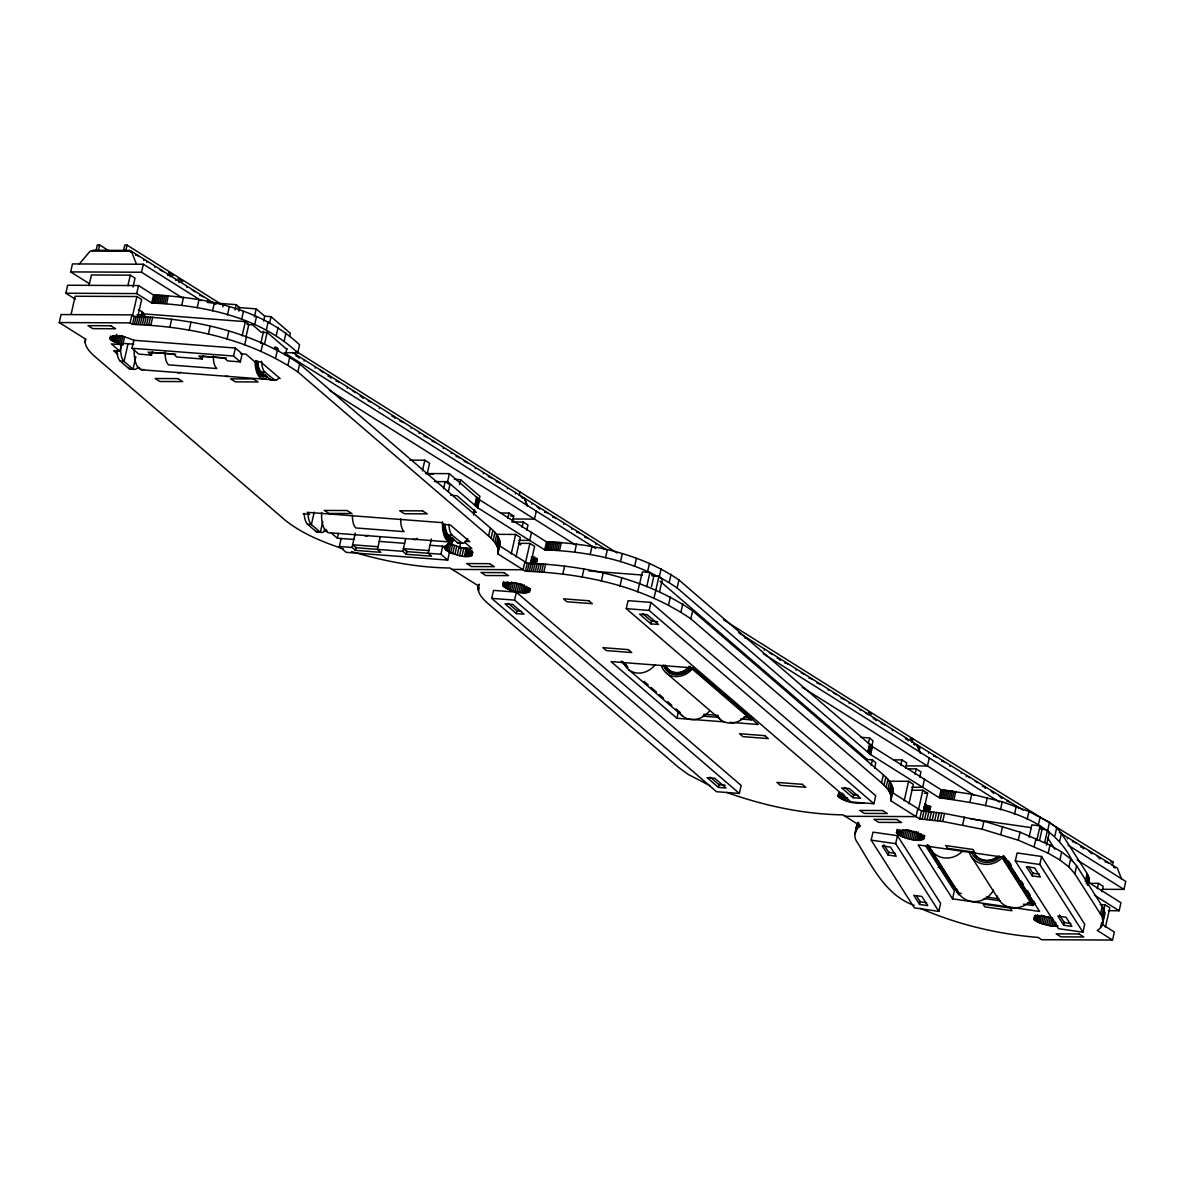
<?xml version="1.0" encoding="UTF-8"?>
<svg xmlns="http://www.w3.org/2000/svg" width="1185" height="1185" viewBox="0 0 1185 1185"><rect width="100%" height="100%" fill="white"/><g stroke="black" fill="none" stroke-linecap="round" stroke-linejoin="round"><path stroke-width="1.5" d="M726.672 792.439C763.925 805.652 803.282 814.258 842.92 814.865L860.517 825.915C854.518 829.056 853.096 837.114 857.259 842.342C872.293 866.457 885.476 895.134 914.198 905.414M1104.316 916.138L1104.716 912.376L1103.502 908.228L1076.617 865.746L1070.662 858.918L1061.671 852L1049.984 845.142L1020.078 832.181L983.935 821.22L944.519 813.458L921.53 810.925L892.616 792.765C894.482 785.448 888.306 779.271 883.343 774.842L692.618 610.808C644.625 577.954 584.798 565.319 527.251 563.245L499.64 545.9C501.522 538.582 495.345 532.406 490.383 527.977L299.642 363.943C251.65 331.089 191.822 318.454 134.275 316.38L131.905 314.884L61.057 314.558L59.25 322.557L85.32 338.94C83.898 346.139 89.853 352.034 94.726 356.418L285.466 520.452C302.501 533.931 323.001 542.108 343.443 548.966M59.25 322.557L130.098 322.883L132.468 324.364C190.015 326.453 249.842 339.088 297.85 371.942L488.575 535.975C493.538 540.404 499.714 546.581 497.848 553.899L525.444 571.229C582.99 573.318 642.818 585.953 690.811 618.807L881.551 782.841C886.513 787.27 892.69 793.446 890.824 800.764L919.723 818.924L942.712 821.457L982.128 829.219L1018.285 840.18L1048.192 853.141L1059.864 859.999L1068.87 866.916L1074.81 873.745L1100.465 914.005C1104.642 919.219 1103.205 927.277 1097.206 930.418L1112.537 940.046L1114.344 932.047L1102.08 924.344M1087.919 885.388L1089.074 878.722L1087.119 873.538L1061.464 833.292L1056.709 827.826L1049.51 822.286L1028.98 811.473L1002.258 801.786L971.73 794.187L941.068 789.728L872.353 746.565L678.916 579.939C640.492 553.632 592.589 543.53 546.522 541.871L479.481 499.759L449.396 473.644L425.504 473.541M502.662 584.99C509.846 579.865 521.918 584.427 529.265 588.723C532.598 597.729 504.78 590.515 502.662 584.99L503.388 581.791M710.363 785.862L688.233 774.457L678.442 767.317L487.702 603.283C482.828 598.899 476.874 593.004 478.296 585.805L449.944 568C416.557 567.6 383.392 561.053 351.486 551.543M271.795 379.881A14.161 6.325 -85.6 0 1 270.965 379.837L261.159 371.927A14.561 6.503 -85.6 0 1 257.797 361.01M75.203 299.109L65.856 293.243L67.663 285.244L138.512 285.57L153.532 295.006C205.123 297.376 260.833 308.411 299.568 344.791L297.761 352.774L284.815 352.715M89.453 283.719L70.67 271.913L72.463 263.914L143.326 264.24L201.243 300.635M71.174 314.01L75.188 296.25L136.897 296.531L141.652 299.509L137.638 317.284M92.519 251.072L92.697 250.272L129.269 250.435L130.602 252.183L129.269 250.435M96.133 250.287L97.333 244.954L99.614 244.969L109.005 250.865M89.008 285.629L91.423 274.979L130.276 275.157L135.031 278.134L133.031 287.022M98.414 250.302L99.614 244.969M85.113 342.346L85.838 339.147M123.551 250.405L124.766 245.073L127.047 245.088L220.988 304.101M125.847 250.42L127.047 245.088M119.463 343.902L121.27 335.903L124.618 336.777L122.81 344.776L111.701 340.525L110.086 339.058L110.812 335.859M110.901 339.917L111.627 336.718M111.701 340.525L112.782 335.725M112.664 341.132L113.745 336.333M113.79 341.724L115.226 335.325M115.034 342.317L116.841 334.318M127.876 285.807L130.276 275.157M135.757 255.427L135.949 254.627L138.956 256.523M116.411 342.865L117.863 336.481M117.893 343.398L119.7 335.399M121.107 344.361L122.914 336.362M117.715 354.3L113.582 350.73L119.922 351.219L121.359 344.82M143.785 260.463L143.963 259.663M130.098 322.883L131.905 314.884M297.761 352.774C259.026 316.41 203.331 305.375 151.739 303.005L136.719 293.569L138.512 285.57M182.223 297.805L141.519 272.239L143.326 264.24M132.483 316.069L136.897 296.531M128.054 343.68L124.055 361.455L133.031 369.172L135.845 356.655M132.468 324.364L134.275 316.38M146.792 262.359L146.97 261.559M134.394 324.379L136.186 316.38M136.334 324.409L138.141 316.41M152.213 351.901L151.502 355.1L138.808 354.122L131.994 348.272L133.801 340.273L235.356 348.034L242.17 353.885L240.362 361.884L227.668 360.921L224.261 357.988L198.873 356.048L202.279 358.981L203.005 355.781M138.319 324.453L140.111 316.469M142.126 311.536L141.045 316.336C147.251 315.699 141.563 310.411 138.364 309.966M142.037 316.128L142.763 312.929M140.319 324.527L142.126 316.528M142.837 315.862L143.548 312.662M154.805 267.395L154.983 266.595M142.363 324.601L144.17 316.602M144.274 317.536L145.074 313.981L245.369 321.639L248.776 324.572L245.962 337.014M144.451 324.705L146.244 316.706M146.555 324.823L148.362 316.825M151.739 303.005L153.532 295.006M153.28 303.005L155.087 295.021M148.703 324.957L150.495 316.958M154.85 303.034L156.642 295.035M150.88 325.12L152.672 317.121M156.435 303.079L158.242 295.08M158.064 303.123L159.871 295.124M159.708 303.197L161.516 295.198M161.382 303.271L163.189 295.272M167.84 275.572L168.018 274.772L171.025 276.668M163.086 303.375L164.893 295.376M164.819 303.478L166.611 295.48M166.567 303.612L168.374 295.613M175.854 280.608L176.032 279.808M178.861 282.504L179.039 281.704M169.87 327.149L171.662 319.15M181.749 305.226L183.556 297.228M186.874 287.54L187.067 286.74M189.156 330.274L190.963 322.276M197.184 307.73L198.991 299.731M199.91 295.717L200.087 294.917L203.094 296.813M207.923 300.753L208.101 299.953M210.93 302.649L211.108 301.849M212.53 311.003L214.337 303.019M208.338 334.363L210.13 326.379M222.854 306.9L223.58 303.715M227.461 314.958L229.253 306.959M226.987 339.31L228.794 331.311M235.074 310.011L236.274 304.678L207.256 302.456M238.881 311.166L239.681 307.611L236.274 304.678M240.362 361.884L233.549 356.033L235.356 348.034M241.621 319.476L243.429 311.477M242.155 335.859L245.369 321.639M244.702 344.953L246.51 336.955M254.375 316.869L256.182 308.87L237.933 307.478M254.716 324.453L256.523 316.454M263.618 320.987L264.699 316.188L256.182 308.87M260.819 343.383L263.544 331.296M261.055 351.16L262.863 343.161M266.388 329.771L268.18 321.772M264.625 343.665L267.351 331.593M269.602 323.075L271.039 316.676L264.699 316.188M276.298 335.34L278.105 327.356M275.646 357.826L277.453 349.827M284.148 341.058L285.94 333.074M285.378 355.337L286.933 348.434M289.629 336.481L290.34 333.281L271.039 316.676M288.044 364.787L289.851 356.789M296.117 356.167L296.294 355.367L299.124 358.048M297.85 371.942L299.642 363.943M304.145 361.203L304.323 360.403M315.166 368.135L315.343 367.335M328.186 376.312L328.378 375.512L331.207 378.208M336.214 381.348L336.392 380.548L339.399 382.444M314.203 512.127L311.403 524.57L320.365 532.287L322.794 521.533M347.235 388.28L347.412 387.48M360.27 396.457L360.447 395.657L363.277 398.353M353.841 539.456L337.34 538.197L338.421 533.398M368.283 401.493L368.461 400.693L371.468 402.589M447.708 560.105L440.894 554.254L442.701 546.255L449.515 552.106L447.708 560.105L346.153 552.343L339.34 546.492L341.147 538.494M379.304 408.425L379.496 407.625M380.311 536.598L377.423 549.396L380.829 552.328L355.441 550.388L352.034 547.455L355.278 533.057M355.441 550.388L356.167 547.189M392.117 416.468L392.294 415.668L395.123 418.364M400.13 421.505L400.308 420.705L403.315 422.601M411.165 428.437L411.343 427.637M419.179 433.473L419.357 432.673M424.186 436.613L424.363 435.813L427.37 437.709M431.429 538.953L428.2 553.276L431.607 556.209L406.218 554.269L402.811 551.336L405.7 538.538M422.423 470.86L424.822 460.195L409.788 460.121M406.218 554.269L406.944 551.069M432.199 441.65L432.377 440.85L435.399 442.746M427.178 473.837L429.577 463.172L424.822 460.195M443.234 448.582L443.412 447.782M451.248 453.618L451.426 452.818M443.56 488.738L445.16 481.628L449.915 484.621L448.315 491.731M1072.499 861.406C1049.184 812.436 987.357 804.941 939.261 797.727L870.56 754.564L677.109 587.923C638.685 561.631 590.797 551.529 544.715 549.87L477.673 507.758L447.604 481.643L449.396 473.644M456.255 456.758L456.432 455.958L459.439 457.854M464.268 461.794L464.461 460.995L467.468 462.891M445.767 546.092C444.36 552.091 444.36 546.329 447.886 546.655L449.322 540.256M459.558 484.532L460.639 479.732L454.299 479.244M445.442 549.855L446.523 545.056M446.034 550.447L447.619 543.648M447.263 551.336L449.056 543.352L461.424 547.663L459.617 555.661L448.804 552.21L450.611 544.211M451.485 544.819L452.685 539.486M450.641 553.039L452.433 545.056M452.685 553.825L454.477 545.826M454.892 554.536L456.699 546.537M475.303 468.727L475.481 467.927M457.217 555.143L459.025 547.144M459.617 555.661C476.77 560.031 474.859 549.307 459.573 547.544L460.654 542.745M462.031 556.046L463.839 548.048L466.209 548.299L464.401 556.298M474.874 505.091L476.681 497.093M475.215 505.402L477.022 497.404M473.496 515.001L474.652 509.817M475.555 505.699L477.362 497.7M475.881 505.995L477.688 497.996M483.317 473.763L483.495 472.963M476.192 506.291L477.999 498.292M476.503 506.587L478.31 498.589M465.498 556.372L466.949 549.973M476.814 506.884L478.607 498.885M477.111 507.165L478.903 499.181M466.534 556.402L467.971 550.003M477.392 507.461L479.94 496.337L460.639 479.732M477.673 507.758L479.481 499.759M467.512 556.387L468.949 549.988M468.416 556.343L469.852 549.944M469.23 556.254L470.682 549.855M469.986 556.135L471.067 551.336M470.652 555.972L471.734 551.173M488.324 476.903L488.501 476.103L491.523 477.999M471.23 555.78L472.311 550.981M471.719 555.558L472.445 552.358M472.104 555.306L472.83 552.106M496.352 481.94L496.53 481.14L499.537 483.036M488.575 535.975L490.383 527.977M478.029 587.479L478.755 584.279M478.088 589.212L479.17 584.412M478.459 591.034L479.184 587.834M491.049 538.227L492.842 530.228M493.138 540.419L494.945 532.42M494.871 542.552L496.678 534.568M507.373 488.872L507.55 488.072M496.234 544.626L498.041 536.627M497.256 546.626L499.048 538.627M497.907 548.551L499.714 540.567M498.218 550.418L500.026 542.419M497.848 553.899L500.011 544.196M507.787 518.393L508.987 513.061L500.988 513.016M491.716 598.381L493.523 590.382L516.379 592.13L741.158 785.448L739.366 793.446L716.51 791.698L491.716 598.381L514.571 600.128L739.366 793.446M515.386 493.908L515.579 493.108M512.527 521.37L513.742 516.038L508.987 513.061M519.208 495.508L520.022 491.953M522.067 498.1L522.244 497.3M502.84 585.568L503.566 582.368M503.255 586.175L503.981 582.976M503.892 586.797L504.973 581.998M511.194 553.987L515.608 534.435L496.782 534.346M504.736 587.434L505.817 582.635M505.773 588.071L507.21 581.672M506.987 588.708L508.424 582.309M522.037 527.355L523.252 522.022L511.727 521.963M508.38 589.345L509.817 582.946M515.949 556.965L520.363 537.427L515.608 534.435M509.92 589.937L511.727 581.953M511.609 590.515L513.401 582.516L522.333 584.472L520.526 592.47M531.739 504.188L531.932 503.388M526.792 530.332L527.992 524.999L523.252 522.022M513.372 591.048L515.179 583.05M515.179 591.508L516.986 583.509M514.571 600.128L516.379 592.13M516.986 591.893L518.793 583.909M524.881 561.749L523.074 569.748L452.226 569.422M531.487 532.435L529.68 540.434L518.778 540.375M536.287 511.105L534.494 519.104L512.69 519M518.778 592.219L520.585 584.22M525.459 562.934L529.873 543.397L518.438 543.337L520.808 544.833M525.444 571.229L527.251 563.245M516.364 613.608L505.017 603.846L512.631 604.424L523.992 614.185L516.364 613.608L517.09 610.408M539.767 509.224L536.938 506.528M522.215 592.633L524.022 584.635M527.355 571.244L529.162 563.245M523.814 592.722L525.251 586.323M531.858 556.994L530.421 563.393C538.316 565.275 538.064 557.928 531.339 556.832M530.613 564.149L534.628 546.374L529.873 543.397M529.31 571.274L531.117 563.275M525.31 592.722L526.747 586.323M531.917 563.393L533.354 557.009M531.28 571.318L533.087 563.334M526.673 592.633L527.755 587.834M533.28 563.319L534.716 556.92M544.774 512.364L544.952 511.565L547.959 513.46M527.858 592.456L528.94 587.671M534.465 563.142L535.546 558.342M533.294 571.392L535.102 563.393M528.821 592.204L529.547 589.004M535.427 562.89L536.509 558.091M529.577 591.878L530.288 588.678M536.183 562.564L536.894 559.364M536.701 562.164L537.427 558.979M535.339 571.466L537.146 563.467M537.412 571.57L539.219 563.571M539.53 571.688L541.323 563.69M544.715 549.87L546.522 541.871M552.788 517.401L552.965 516.601L555.972 518.497M546.27 549.884L548.062 541.886M541.663 571.822L543.471 563.823M547.825 549.914L549.633 541.915M543.856 571.985L545.648 563.986M549.425 549.944L551.232 541.945M551.04 550.003L552.847 542.004M552.684 550.062L554.491 542.063M554.358 550.136L556.165 542.152M556.061 550.24L557.854 542.241M557.779 550.344L559.587 542.345M563.823 524.333L564.001 523.533M559.542 550.477L561.334 542.478M571.837 529.369L572.014 528.569M562.831 574.014L564.638 566.015M576.843 532.509L577.021 531.709L580.028 533.606M574.725 552.091L576.532 544.093M584.857 537.546L585.034 536.746L588.056 538.642M582.131 577.139L583.924 569.141M590.16 554.595L591.967 546.596M595.892 544.478L596.07 543.678M603.906 549.514L604.083 548.714M605.505 557.868L607.312 549.884M601.299 581.228L603.106 573.244M620.422 561.823L622.229 553.825M619.962 586.175L621.769 578.176M634.597 566.341L636.404 558.342M626.287 608.66L628.08 600.662L650.935 602.41L875.73 795.728L873.923 803.726L851.082 801.978L626.287 608.66L649.128 610.408L873.923 803.726M637.678 591.819L639.47 583.82M639.515 584.368L642.314 571.925L649.928 572.503L653.898 575.925L651.498 586.59M647.677 571.318L649.484 563.319M646.729 586.723L649.928 572.503M649.128 610.408L650.935 602.41M654.031 598.025L658.978 576.31L651.617 575.747M659.349 576.636L661.156 568.637M650.935 623.888L639.574 614.126L647.188 614.704L658.549 624.465L650.935 623.888L651.646 620.688M659.586 591.685L662.385 579.243L658.978 576.31M669.273 582.205L671.08 574.221M668.621 604.691L670.414 596.692M677.109 587.923L678.916 579.939M681.019 611.653L682.827 603.654M690.811 618.807L692.618 610.808M724.583 721.902L676.931 718.273L678.368 711.874M745.217 638.285L745.395 637.486L748.402 639.382M718.451 787.403L707.104 777.641L714.718 778.219L726.064 787.981L718.451 787.403L719.176 784.203M743.469 717.31L748.89 717.725L749.231 716.762A20.323 17.286 -49.3 0 0 749.779 716.066M764.266 650.254L764.444 649.454M777.286 658.43L777.464 657.631L780.293 660.326M785.092 663.333L785.27 662.533L788.277 664.429M796.113 670.266L796.29 669.466M809.133 678.442L809.325 677.642L812.332 679.538M817.161 683.478L817.339 682.678L820.346 684.575M828.182 690.411L828.359 689.611M841.217 698.587L841.394 697.787L844.401 699.683M849.23 703.623L849.408 702.823M863.954 802.749C855.155 803.948 844.653 802.215 837.973 796.098L838.699 792.898M838.387 796.705L839.113 793.506M839.024 797.327L839.735 794.128M839.869 797.964L840.95 793.165M860.251 710.556L860.443 709.756M840.906 798.601L841.987 793.817M842.12 799.253L843.202 794.454M843.513 799.875L844.594 795.076M845.053 800.482L845.779 797.283M846.742 801.045L847.468 797.846M853.022 797.683L841.661 787.921L849.275 788.499L860.636 798.26L853.022 797.683L853.733 794.483M873.286 718.732L873.463 717.932L876.293 720.628M868.398 743.291L869.612 737.974L860.532 737.277M867.85 751.957L869.642 743.973M868.175 752.253L869.983 744.254M868.501 752.549L870.308 744.55M868.827 752.845L870.62 744.847M869.123 753.127L870.931 745.128M869.42 753.423L871.227 745.424M869.716 753.704L871.523 745.706M869.997 754.001L873.004 740.892L869.612 737.974M870.279 754.282L872.086 746.283M870.56 754.564L872.353 746.565M854.829 834.033L857.022 824.212L855.185 834.358M856 830.478L857.792 822.479M871.212 765.199L872.412 759.866L866.324 759.407M857.14 828.848L858.577 822.449M881.299 723.768L881.477 722.968L884.484 724.865M858.651 827.323L859.377 824.123M874.619 768.132L875.819 762.799L872.412 759.866M892.335 730.701L892.512 729.901M881.551 782.841L883.343 774.842M871.182 840.15L872.99 832.151L897.46 835.677L940.609 903.37L938.816 911.369L914.331 907.843L871.182 840.15L895.667 843.676L938.816 911.369M884.01 785.092L885.817 777.093M886.113 787.284L887.921 779.286M887.846 789.417L889.639 781.433M889.209 791.491L891.016 783.492M890.216 793.491L892.024 785.492M890.883 795.416L892.69 787.433M891.194 797.283L893.001 789.284M890.824 800.764L892.972 791.062M905.355 738.892L905.533 738.092L908.362 740.773M900.748 765.258L901.948 759.926L893.949 759.881M905.503 768.236L906.703 762.903L901.948 759.926M911.754 742.106L912.554 738.551L910.287 738.551M912.183 742.373L912.983 738.818L723.546 619.814M888.098 855.052L882.262 845.897L890.424 847.082L896.245 856.222L888.098 855.052L888.809 851.852M896.467 832.581C903.059 826.908 916.035 831.855 923.204 836.254C925.396 845.068 899.237 837.751 896.467 832.581L897.193 829.381M896.749 833.159L897.46 829.959M904.17 800.853L908.584 781.3L887.891 781.211M897.238 833.766L897.963 830.567M917.234 746.313L917.412 745.513L920.301 748.209M895.667 843.676L897.46 835.677M897.949 834.403L899.03 829.604M898.867 835.04L899.948 830.241M899.978 835.692L901.059 830.892M915.013 774.22L916.212 768.887L908.214 768.843M901.296 836.329L902.733 829.93M908.925 803.83L913.339 784.292L908.584 781.3M902.777 836.965L904.214 830.567M904.407 837.558L906.199 829.559M906.095 838.106L907.903 830.107L911.443 831.026L909.636 839.024M919.767 777.197L920.967 771.865L916.212 768.887M907.858 838.595L909.65 830.596M928.492 753.245L928.67 752.445M917.857 808.614L916.049 816.613L845.186 816.287M924.463 779.3L922.656 787.299L911.754 787.24M929.262 757.97L927.455 765.969L905.666 765.865M911.443 839.395L913.235 831.396L916.76 831.9L914.953 839.898M918.434 809.799L922.834 790.262L911.413 790.202M913.22 839.691L915.013 831.692M933.602 756.385L933.78 755.586L936.846 757.482M919.723 818.924L921.53 810.925M916.642 840.047L918.434 832.048M923.604 809.118L924.33 805.918M923.589 811.014L927.588 793.239L922.834 790.262M922.152 819.116L923.944 811.118M918.227 840.091L919.664 833.692M923.248 810.718L924.833 810.777L926.285 804.378M919.678 840.061L921.13 833.662M924.833 810.777L926.285 810.733L927.366 805.933M924.611 819.324L926.403 811.325M920.952 839.943L922.034 835.144M926.285 810.733L927.559 810.614L928.64 805.815M922.034 839.735L923.1 834.936M927.559 810.614L928.64 810.407L929.721 805.622M927.1 819.561L928.907 811.562M922.893 839.454L923.619 836.254M928.64 810.407L930.225 806.941M923.559 839.099L924.285 835.914M929.514 810.14L930.892 806.585M924.004 838.684L924.73 835.484M941.779 761.422L941.956 760.637L945.038 762.518M929.618 819.813L931.425 811.814M932.18 820.094L933.973 812.095M939.261 797.727L941.068 789.728M934.758 820.39L936.565 812.406M940.831 797.875L942.638 789.877M937.379 820.716L939.187 812.732M942.43 798.023L944.223 790.025M949.97 766.473L950.148 765.673M919.575 904.436L913.753 895.297L921.9 896.467L927.737 905.621L919.575 904.436L920.301 901.252M944.03 798.201L945.837 790.202M940.031 821.072L941.838 813.073M945.645 798.379L947.452 790.38M947.289 798.572L949.081 790.573M942.712 821.457L944.519 813.458M948.933 798.764L950.74 790.765M950.607 798.986L952.399 790.987M952.281 799.208L954.088 791.21M953.984 799.445L955.791 791.447M961.213 773.39L961.405 772.59M966.323 776.545L966.516 775.745L969.582 777.627M962.635 824.864L964.442 816.865M969.922 802.186L971.73 794.187M952.562 898.867L918.153 844.905L1005.176 857.466L1039.571 911.443L952.562 898.867L954.355 890.883L925.855 846.149M961.272 893.401L957.687 892.883L957.776 891.89A20.323 18.797 -32.5 0 1 957.154 889.491M982.469 786.47L982.646 785.67L985.535 788.366M985.52 805.667L987.312 797.668M982.128 829.219L983.935 821.22M993.726 793.402L990.823 790.706M1001.903 798.438L999.014 795.742M1000.451 809.785L1002.258 801.786M1007.013 801.593L1007.191 800.793L1010.272 802.675M1000.792 834.373L1002.599 826.375M1015.189 806.629L1015.382 805.83L1018.448 807.711M1014.434 814.436L1016.241 806.437M1018.285 840.18L1020.078 832.181M1015.308 860.962L1017.115 852.963L1041.585 856.488L1084.734 924.181L1082.942 932.18L1058.457 928.655L1015.308 860.962L1039.793 864.487L1082.942 932.18M1027.173 819.472L1028.98 811.473M1029.084 837.262L1031.883 824.819L1040.045 825.989L1042.074 829.204L1039.675 839.854M1038.371 824.804L1040.163 816.806M1034.194 846.475L1036.001 838.476M1036.831 840.209L1040.045 825.989M1032.224 875.848L1026.388 866.709L1034.549 867.879L1040.371 877.033L1032.224 875.848L1032.935 872.664M1039.793 864.487L1041.585 856.488M1044.711 842.417L1047.525 829.989L1040.193 828.922M1027.662 902.985L1031.261 903.503L1031.602 902.555L1028.639 897.889M1047.703 830.285L1049.51 822.286M1046.459 845.172L1049.273 832.729L1047.525 829.989M1048.192 853.141L1049.984 845.142M1058.012 926.048L1050.28 925.796L1039.837 923.071L1033.809 919.264L1034.535 916.064M1034.298 919.871L1035.379 915.072M1035.009 920.508L1036.09 915.709M1054.902 835.825L1056.709 827.826M1035.927 921.145L1037.379 914.746M1037.053 921.797L1038.49 915.398M1038.356 922.434L1039.793 916.035M1039.837 923.071L1041.645 915.072M1059.671 841.291L1061.464 833.292M1041.467 923.663L1043.274 915.664L1044.963 916.212L1043.17 924.211M1044.918 924.7L1046.725 916.701L1050.31 917.501L1048.503 925.5M1059.864 859.999L1061.671 852M1046.71 925.129L1048.503 917.131M1067.359 838.743L1067.537 837.943M1050.28 925.796L1052.087 917.797M1052.028 926.003L1053.465 919.604M1072.469 841.883L1072.647 841.083L1075.728 842.979M1053.702 926.152L1054.783 921.352M1055.287 926.196L1056.013 922.996M1068.87 866.916L1070.662 858.918M1074.81 873.745L1076.617 865.746M1080.661 846.919L1080.838 846.12L1083.727 848.815M1063.7 925.248L1057.879 916.109L1066.026 917.279L1071.862 926.433L1063.7 925.248L1064.426 922.048M1085.327 881.536L1087.119 873.538M1091.903 853.852L1089.015 851.156M1087.756 874.634L1086.467 883.699L1088.274 875.7M1087.223 883.121L1088.659 876.737M1087.489 884.128L1088.926 877.744M1087.623 885.106L1089.074 878.722M1088.008 884.469L1089.089 879.67M1100.095 858.888L1097.206 856.192M1097.236 888.691L1098.436 883.358L1090.437 883.314M1105.205 862.028L1105.383 861.228L1108.449 863.124M1101.991 891.668L1103.191 886.336L1098.436 883.358M1100.465 914.005L1102.272 906.007M1112.271 865.539L1113.071 861.984L912.554 738.551M1101.695 916.212L1103.502 908.228M1103.857 910.065L1105.057 904.733L1100.169 904.703M1113.544 867.168L1113.722 866.368L1115.085 868.116M1100.584 927.485L1101.665 922.685M1102.509 918.345L1104.316 910.347M1101.739 925.87L1104.716 912.376M1102.509 924.137L1104.701 914.302M1105.412 927.262L1109.812 907.725L1105.057 904.733M1108.242 910.672L1119.144 910.732L1120.951 902.733L1088.482 882.336L1089 880.588M1102.154 889.298L1123.943 889.402L1125.75 881.403L1068.055 845.157M1102.391 919.501L1103.531 917.871M79.321 263.944L90.238 251.057L131.372 251.25L215.922 304.352M930.166 809.785L930.225 807.355L924.493 803.948M1034.283 901.37L1031.261 903.503M1023.544 904.185L1032.52 905.473L1035.542 903.355M750.846 716.244L748.89 717.725M740.492 719.014L751.334 719.843L753.29 718.362M842.905 793.313L838.728 794.143L837.973 796.098M1110.804 861.999L1113.071 861.984M70.67 271.913L141.519 272.239M65.856 293.243L136.719 293.569M434.391 481.584L447.604 481.643M510.542 516.023L513.742 516.038M910.702 738.803L912.983 738.818M924.33 793.224L927.588 793.239M1112.537 940.046L1041.674 939.72L1038.001 937.409C997.607 934.135 957.584 924.537 920.419 908.377M128.484 368.239L134.69 369.409A14.161 6.325 -85.6 0 0 137.964 367.217M315.817 531.354L322.024 532.509A14.161 6.325 -85.6 0 0 326.053 529.221M137.134 314.618L140.793 314.899M247.073 324.438L252.583 324.868L261.1 332.185L267.44 332.674L286.74 349.264M123.166 343.383L133.816 344.198M122.81 344.776L111.405 343.902L119.922 351.219M240.466 353.767L245.976 354.182L254.494 361.499L260.833 361.988L280.134 378.593M131.994 348.272L233.549 356.033M152.095 352.434L175.676 354.226M202.872 356.315L226.453 358.107M202.279 358.981L176.891 357.04L173.484 354.108L148.095 352.167L151.502 355.1M116.885 350.242A14.561 6.503 -85.6 0 0 120.248 361.158L124.055 361.455A14.561 6.503 -85.6 0 1 121.063 345.028M261.159 371.927L264.966 372.223L274.772 380.133A14.161 6.325 -85.6 0 0 278.875 377.985M270.15 379.541L274.772 380.133L270.136 379.659L270.965 379.837M276.061 380.059L141.489 369.779L139.223 367.824M427.815 473.659L433.251 474.089M450.685 495.241L457.04 495.73L476.34 512.32L473.171 512.083M303.167 513.786L309.522 514.275L307.241 512.32L441.812 522.615L444.079 524.555L450.433 525.044L469.734 541.649L464.964 541.278M304.219 513.357A14.561 6.503 -85.6 0 0 307.582 524.274L311.403 524.57A14.561 6.503 -85.6 0 1 308.041 513.638M445.13 524.125A14.561 6.503 -85.6 0 0 448.493 535.042L452.3 535.339L462.106 543.234A14.161 6.325 -85.6 0 0 467.645 538.716M324.053 530.51L327.238 530.761M307.582 524.274L316.558 531.991L321.179 532.45M449.604 541.96L328.689 532.717A20.323 9.065 -85.6 0 1 321.653 512.483M461.291 543.056L457.469 542.76L462.106 543.234L457.499 542.656L448.493 535.042M316.558 531.991L320.365 532.287M379.23 541.397L404.618 543.337M430.007 545.278L447.886 546.655M459.573 547.544L471.897 548.477L464.594 542.212M378.03 546.729L352.641 544.789L356.048 547.722L402.811 551.336M428.807 550.61L403.418 548.67L406.825 551.603L440.894 554.254M339.34 546.492L352.034 547.455M588.989 570.963L642.403 575.051M521.533 611.282L516.971 610.942L508.143 603.343M657.631 621.681L651.528 621.221L642.7 613.623M703.697 714.274L718.154 715.385M702.542 716.11L718.806 717.355M729.886 722.317L758.178 724.479L692.321 667.851L611.075 661.63L676.931 718.273M725.146 785.196L719.058 784.737L710.23 777.138M858.192 795.372L853.615 795.017L844.787 787.418M970.648 818.879L1031.039 827.604M895.223 853.319L888.691 852.385L883.832 844.757M1039.349 874.13L1032.816 873.197L1028.936 867.094M938.15 867.346L941.808 867.879M986.394 897.03L998.955 898.837M984.068 898.482L1000.214 900.822M926.7 902.718L920.182 901.785L916.286 895.682M1070.84 923.53L1064.308 922.582L1059.449 914.968M458.299 542.937L457.469 542.76L458.299 542.937A14.161 6.325 -85.6 0 0 460.802 542.36M1052.798 918.597C1047.496 917.501 1035.734 912.983 1033.809 919.264M225.728 376.149L226.528 376.445A14.161 6.325 -85.6 0 0 228.201 376.297M177.483 372.46L178.283 372.757A14.161 6.325 -85.6 0 0 180.801 372.164M133.831 369.35L129.224 368.876L120.248 361.158M413.061 539.264L413.861 539.545A14.161 6.325 -85.6 0 0 417.194 538.301M364.832 535.576L365.632 535.857A14.161 6.325 -85.6 0 0 368.135 535.279M134.379 340.554C127.002 337.295 117.271 333.726 109.775 337.592L110.086 339.058M1023.351 810.244L916.835 744.669L919.96 752.742M1059.39 832.433L1117.351 868.116L1121.721 879.403M974.692 780.782L977.758 782.663M296.131 351.308L617.089 552.936M168.596 272.624L173.291 275.572M177.987 278.519L182.683 281.467M868.427 712.259L871.567 714.229M292.636 352.552L607.327 550.24M738.833 632.849L917.323 744.98L920.493 753.082M159.99 269.736L163.012 271.632M192.074 289.881L195.081 291.777M320.35 370.475L323.372 372.371M352.419 390.62L355.441 392.516M520.733 496.352L523.755 498.248M769.45 652.594L772.457 654.49M801.297 672.606L804.319 674.502M833.366 692.751L836.388 694.647M865.45 712.896L868.457 714.792M913.709 743.217L915.042 744.965L913.531 744.017M284.222 352.76L595.788 548.477M763.303 653.72L999.444 802.052M329.4 390.265L575.199 544.67M802.215 687.285L974.248 795.357M1077.165 860.014L1123.943 889.402M1094.407 895.193L1119.144 910.732M273.202 379.304L273.957 379.837M460.535 542.404L461.306 542.937M660.104 581.257L867.346 759.481M692.855 667.984L752.342 719.132M696.202 671.539L700.379 675.124M704.542 678.724L708.719 682.308M712.896 685.893L715.666 688.292M721.235 693.077L724.02 695.462M739.322 708.615L749.053 716.999M689.077 666.296L751.334 719.843M666.622 673.287L720.687 719.799M621.873 661.26L626.895 665.689M621.932 661.719L626.11 665.303M621.133 661.408L628.08 667.392M621.784 662.237L625.961 665.822M644.033 681.375L648.21 684.96M650.995 687.359L656.549 692.144M659.334 694.529L663.511 698.128M667.673 701.713L671.851 705.297M676.028 708.882L680.205 712.481M628.865 669.836L682.93 716.332M331.252 532.969L337.34 538.197M957.687 892.883L954.903 887.921M1047.51 837.706L1054.857 849.245M1008.524 860.962L1011.501 865.613M1021.411 881.166L1023.381 884.277M1027.351 890.498L1030.328 895.149M1003.606 855.511L1034.579 904.125M1002.584 856.222L1033.572 904.836M1004.85 860.577L1008.82 866.798M1010.805 869.908L1014.76 876.13M1016.745 879.24L1020.715 885.447M1022.685 888.557L1025.662 893.223M1003.68 859.244L1031.424 902.777M1001.532 856.874L1032.52 905.473M971.374 856.622L999.148 900.185M927.84 844.846L957.776 891.89M928.122 845.512L957.85 892.142M927.559 845.468L958.946 894.853L927.04 844.949M131.372 251.25L136.468 264.211M956.562 890.972L955.851 888.794M954.369 885.684L954.592 886.81M130.883 369.113A14.161 6.325 -85.6 0 1 130.054 369.068M264.966 372.223A14.561 6.503 -85.6 0 1 261.604 361.306M274.12 348.553A7.688 3.422 -85.6 0 1 278.727 350.819M274.609 347.235A7.688 3.422 -85.6 0 1 277.453 350.73M165.145 352.093A14.561 6.503 -85.6 0 0 168.492 364.847L216.722 368.535A14.561 6.503 -85.6 0 1 213.374 355.781M267.01 377.052A20.323 9.065 -85.6 0 1 255.145 362.136M143.74 369.394A20.323 9.065 -85.6 0 1 134.305 349.368M266.195 375.512A18.116 8.088 -85.6 0 1 256.138 360.581M265.203 374.741A16.323 7.288 -85.6 0 1 257.56 361.499M264.107 374.667A16.323 7.288 -85.6 0 1 256.478 361.41M263.603 376.593A18.116 8.088 -85.6 0 1 257.886 372.683M255.886 365.128A18.116 8.088 -85.6 0 1 255.664 360.551M319.891 531.591A14.161 6.325 -85.6 0 1 317.387 532.169M452.3 535.339A14.561 6.503 -85.6 0 1 448.937 524.407M352.478 515.208A14.561 6.503 -85.6 0 0 355.826 527.962L404.07 531.65A14.561 6.503 -85.6 0 1 400.723 518.897M454.359 540.153A20.323 9.065 -85.6 0 1 442.568 521.711M453.544 538.627A18.116 8.088 -85.6 0 1 443.486 523.681M452.537 537.857A16.323 7.288 -85.6 0 1 444.908 524.6M451.455 537.768A16.323 7.288 -85.6 0 1 443.812 524.525M453.07 538.582A18.116 8.088 -85.6 0 1 445.234 535.798M443.99 532.376A18.116 8.088 -85.6 0 1 443.012 523.651M655.216 664.755A20.323 17.286 -49.3 0 1 623.799 662.356M709.282 711.252A20.323 17.286 -49.3 0 1 679.864 713.014M747.039 714.718A20.323 17.286 -49.3 0 1 717.621 716.481M692.973 668.221A20.323 17.286 -49.3 0 1 661.556 665.822M690.722 667.955A18.116 15.405 -49.3 0 1 663.6 665.229M689.092 666.948A16.323 13.879 -49.3 0 1 665.229 665.111M690.514 666.281A16.323 13.879 -49.3 0 1 665.718 665.54M690.929 668.133A18.116 15.405 -49.3 0 1 663.822 665.422M962.798 850.771A20.323 18.797 -32.5 0 1 929.158 845.912M993.548 890.024A20.323 18.797 -32.5 0 1 974.174 901.622A20.323 18.797 -32.5 0 1 956.917 889.476M1030.594 900.644A20.323 18.797 -32.5 0 1 996.955 895.786M1002.836 857.081A20.323 18.797 -32.5 0 1 969.182 852.222M1000.525 856.814A18.116 16.738 -32.5 0 1 971.478 851.956M996.6 857.318A16.323 15.094 -32.5 0 1 974.544 854.133M999.059 855.926A16.323 15.094 -32.5 0 1 973.507 852.222M110.857 325.756L88.001 325.653L92.756 328.645L115.612 328.749L110.857 325.756M177.987 378.622L155.131 378.519L159.886 381.496L182.742 381.6L177.987 378.622M253.412 378.963L230.557 378.859L235.311 381.851L258.167 381.955L253.412 378.963M347.131 510.528L324.275 510.424L329.015 513.416L351.886 513.52L347.131 510.528M422.556 510.883L399.7 510.765L404.455 513.757L427.311 513.86L422.556 510.883M489.568 563.66L466.712 563.556L471.467 566.548L494.323 566.652L489.568 563.66M503.832 572.622L480.977 572.518L485.731 575.51L508.587 575.614L503.832 572.622M882.544 810.525L859.688 810.422L864.443 813.414L887.298 813.517L882.544 810.525M896.808 819.487L873.952 819.383L878.707 822.375L901.563 822.479L896.808 819.487M1079.031 933.958L1056.176 933.854L1060.93 936.846L1083.786 936.95L1079.031 933.958M588.901 600.78L563.512 598.84L566.919 601.773L592.307 603.713L588.901 600.78M628.331 649.617L602.943 647.677L606.335 650.595L631.738 652.535L628.331 649.617M764.873 735.663L739.484 733.722L742.891 736.655L768.28 738.596L764.873 735.663M802.334 784.337L776.945 782.396L780.352 785.329L805.741 787.27L802.334 784.337M972.929 849.482L945.734 845.557L947.482 848.297L974.677 852.237L972.929 849.482M1010.242 908.036L983.046 904.111L984.794 906.851L1011.99 910.776L1010.242 908.036M527.532 506.217L524.348 498.115L527.532 506.217"/></g></svg>
